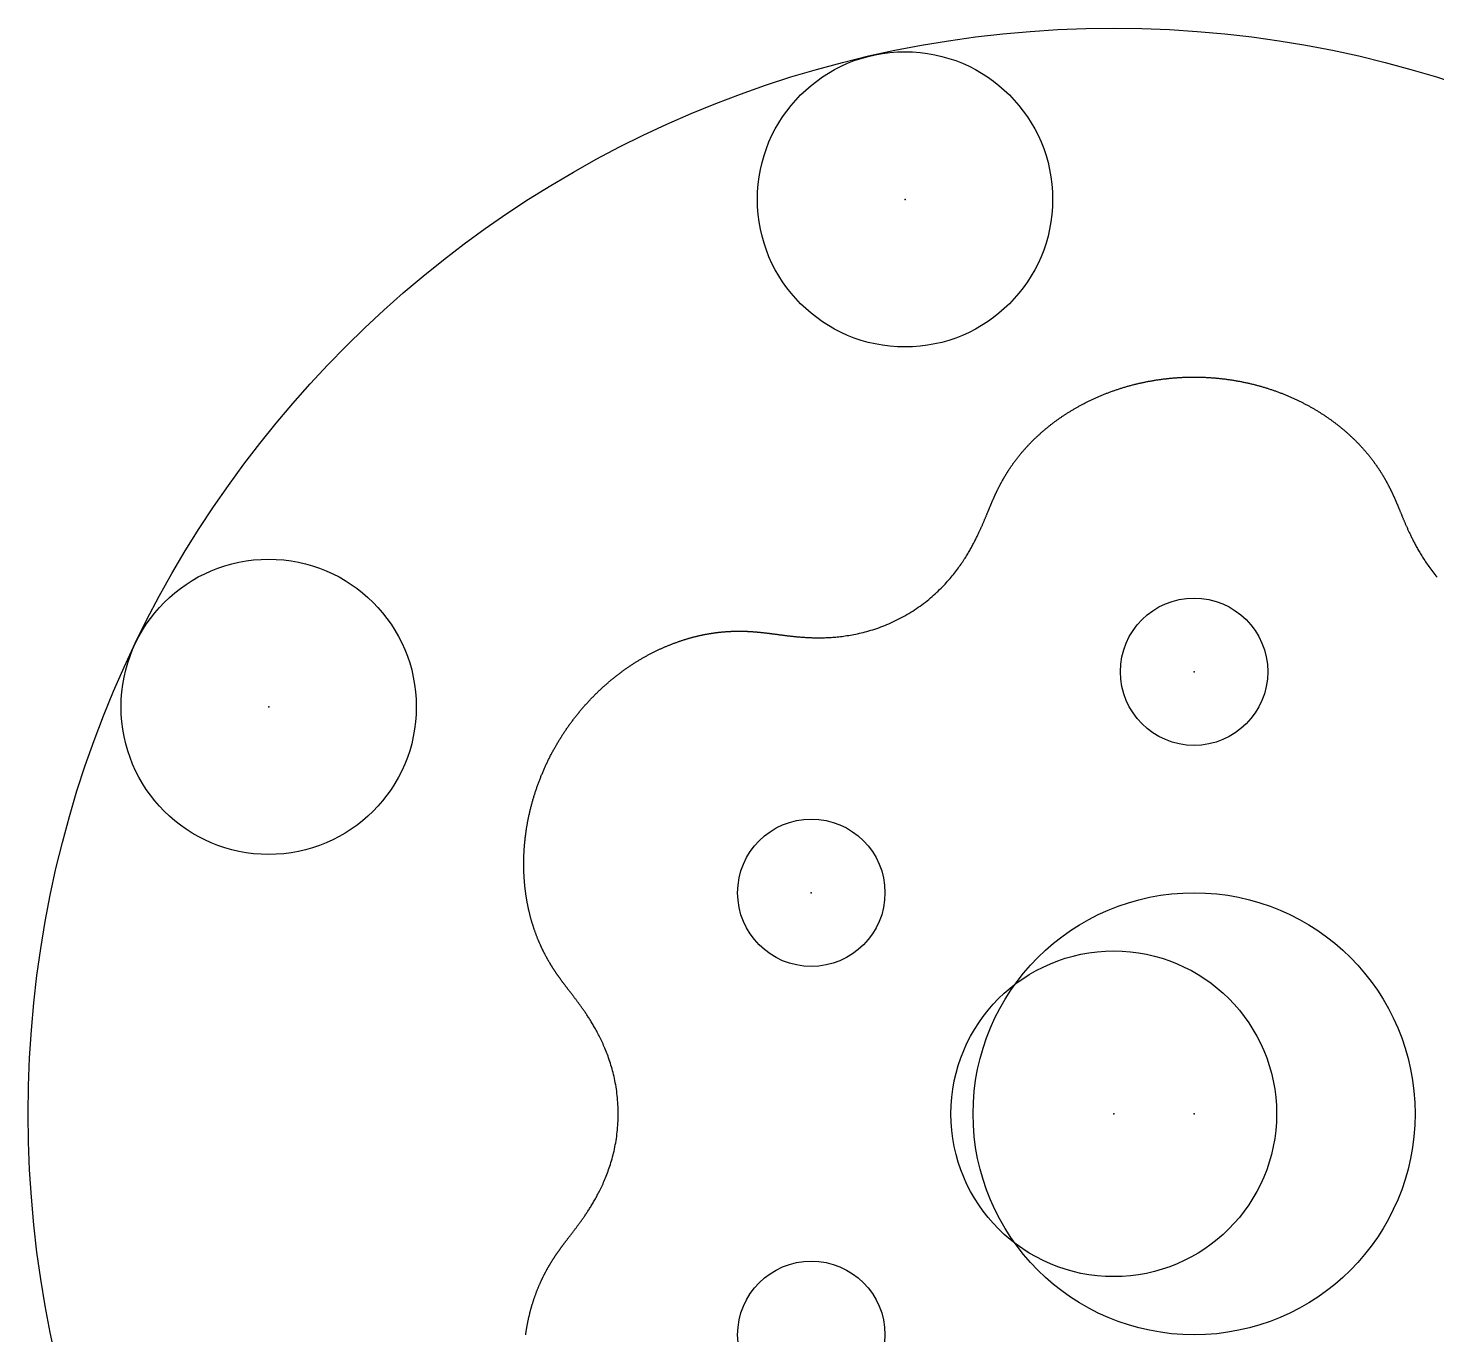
# Model space of a CAD drawing. Header units: metres. Extents: x -75 to 75, y -75 to 75.
# Drawn here: x -75 to 22.3, y -15.3 to 75 of the extents above; entities that cross this region are included whole.
import ezdxf

# ---------------------------------------------------------------- set-up
doc = ezdxf.new("R2010")
doc.units = ezdxf.units.M

msp = doc.modelspace()

# ---------------------------------------------------------------- linework, layer by layer
at = {"color": 1}
msp.add_lwpolyline([(-40.628, -15.275), (-40.621, -15.227), (-40.614, -15.179), (-40.607, -15.132), (-40.6, -15.084), (-40.593, -15.037), (-40.586, -14.99), (-40.578, -14.943), (-40.571, -14.896), (-40.563, -14.849), (-40.555, -14.802), (-40.547, -14.756), (-40.539, -14.71), (-40.531, -14.664), (-40.522, -14.618), (-40.514, -14.572), (-40.505, -14.526), (-40.496, -14.481), (-40.487, -14.436), (-40.478, -14.391), (-40.469, -14.346), (-40.46, -14.301), (-40.451, -14.256), (-40.441, -14.212), (-40.431, -14.168), (-40.422, -14.124), (-40.412, -14.08), (-40.402, -14.036), (-40.392, -13.993), (-40.381, -13.949), (-40.371, -13.906), (-40.361, -13.863), (-40.35, -13.82), (-40.34, -13.777), (-40.329, -13.735), (-40.318, -13.693), (-40.307, -13.65), (-40.296, -13.608), (-40.285, -13.567), (-40.274, -13.525), (-40.262, -13.483), (-40.251, -13.442), (-40.239, -13.401), (-40.228, -13.36), (-40.216, -13.319), (-40.204, -13.279), (-40.192, -13.238), (-40.18, -13.198), (-40.168, -13.158), (-40.156, -13.118), (-40.144, -13.079), (-40.131, -13.039), (-40.119, -13), (-40.107, -12.961), (-40.094, -12.922), (-40.081, -12.883), (-40.069, -12.844), (-40.056, -12.806), (-40.043, -12.768), (-40.03, -12.729), (-40.017, -12.692), (-40.004, -12.654), (-39.991, -12.616), (-39.977, -12.579), (-39.964, -12.542), (-39.951, -12.505), (-39.937, -12.468), (-39.924, -12.431), (-39.91, -12.395), (-39.897, -12.358), (-39.883, -12.322), (-39.869, -12.286), (-39.855, -12.251), (-39.841, -12.215), (-39.828, -12.18), (-39.814, -12.144), (-39.8, -12.109), (-39.785, -12.074), (-39.771, -12.04), (-39.757, -12.005), (-39.743, -11.971), (-39.729, -11.937), (-39.714, -11.903), (-39.7, -11.869), (-39.685, -11.835), (-39.671, -11.802), (-39.656, -11.768), (-39.642, -11.735), (-39.627, -11.702), (-39.613, -11.669), (-39.598, -11.637), (-39.583, -11.604), (-39.568, -11.572), (-39.554, -11.54), (-39.539, -11.508), (-39.524, -11.476), (-39.509, -11.444), (-39.494, -11.413), (-39.479, -11.381), (-39.464, -11.35), (-39.449, -11.319), (-39.434, -11.288), (-39.419, -11.258), (-39.404, -11.227), (-39.389, -11.197), (-39.373, -11.166), (-39.358, -11.136), (-39.343, -11.106), (-39.328, -11.077), (-39.312, -11.047), (-39.297, -11.018), (-39.282, -10.988), (-39.266, -10.959), (-39.251, -10.93), (-39.236, -10.901), (-39.22, -10.872), (-39.205, -10.844), (-39.189, -10.815), (-39.174, -10.787), (-39.158, -10.759), (-39.143, -10.731), (-39.127, -10.703), (-39.111, -10.675), (-39.096, -10.647), (-39.08, -10.62), (-39.065, -10.593), (-39.049, -10.565), (-39.033, -10.538), (-39.017, -10.511), (-39.002, -10.484), (-38.986, -10.457), (-38.97, -10.431), (-38.954, -10.404), (-38.939, -10.378), (-38.923, -10.352), (-38.907, -10.325), (-38.891, -10.299), (-38.875, -10.273), (-38.859, -10.247), (-38.843, -10.222), (-38.827, -10.196), (-38.812, -10.17), (-38.796, -10.145), (-38.78, -10.12), (-38.763, -10.094), (-38.747, -10.069), (-38.731, -10.044), (-38.715, -10.019), (-38.699, -9.994), (-38.683, -9.969), (-38.667, -9.944), (-38.651, -9.92), (-38.634, -9.895), (-38.618, -9.87), (-38.602, -9.846), (-38.585, -9.821), (-38.569, -9.797), (-38.553, -9.773), (-38.536, -9.748), (-38.52, -9.724), (-38.503, -9.7), (-38.487, -9.676), (-38.47, -9.651), (-38.453, -9.627), (-38.437, -9.603), (-38.42, -9.579), (-38.403, -9.555), (-38.386, -9.531), (-38.37, -9.507), (-38.353, -9.483), (-38.336, -9.459), (-38.319, -9.435), (-38.302, -9.411), (-38.284, -9.387), (-38.267, -9.364), (-38.25, -9.34), (-38.233, -9.316), (-38.215, -9.292), (-38.198, -9.267), (-38.18, -9.243), (-38.162, -9.219), (-38.145, -9.195), (-38.127, -9.171), (-38.109, -9.147), (-38.091, -9.122), (-38.073, -9.098), (-38.055, -9.074), (-38.036, -9.049), (-38.018, -9.024), (-37.999, -9), (-37.981, -8.975), (-37.962, -8.95), (-37.943, -8.925), (-37.924, -8.9), (-37.905, -8.875), (-37.886, -8.849), (-37.867, -8.824), (-37.847, -8.798), (-37.828, -8.772), (-37.808, -8.746), (-37.788, -8.72), (-37.768, -8.694), (-37.748, -8.667), (-37.727, -8.641), (-37.707, -8.614), (-37.686, -8.587), (-37.665, -8.56), (-37.644, -8.532), (-37.622, -8.504), (-37.601, -8.476), (-37.579, -8.448), (-37.557, -8.419), (-37.535, -8.39), (-37.513, -8.361), (-37.49, -8.332), (-37.467, -8.302), (-37.444, -8.272), (-37.421, -8.242), (-37.397, -8.211), (-37.373, -8.18), (-37.349, -8.148), (-37.325, -8.116), (-37.3, -8.084), (-37.275, -8.051), (-37.25, -8.018), (-37.224, -7.984), (-37.199, -7.95), (-37.172, -7.915), (-37.146, -7.88), (-37.119, -7.844), (-37.092, -7.808), (-37.065, -7.771), (-37.037, -7.734), (-37.009, -7.696), (-36.98, -7.657), (-36.951, -7.618), (-36.922, -7.578), (-36.892, -7.538), (-36.862, -7.496), (-36.832, -7.454), (-36.801, -7.411), (-36.77, -7.368), (-36.738, -7.324), (-36.706, -7.278), (-36.673, -7.232), (-36.641, -7.185), (-36.607, -7.137), (-36.573, -7.089), (-36.539, -7.039), (-36.505, -6.988), (-36.47, -6.936), (-36.434, -6.883), (-36.398, -6.829), (-36.362, -6.774), (-36.325, -6.718), (-36.288, -6.66), (-36.25, -6.602), (-36.212, -6.542), (-36.173, -6.481), (-36.134, -6.418), (-36.095, -6.354), (-36.055, -6.289), (-36.014, -6.222), (-35.974, -6.153), (-35.933, -6.084), (-35.891, -6.012), (-35.849, -5.939), (-35.807, -5.865), (-35.765, -5.788), (-35.722, -5.71), (-35.679, -5.63), (-35.636, -5.549), (-35.592, -5.465), (-35.549, -5.38), (-35.505, -5.293), (-35.461, -5.204), (-35.417, -5.113), (-35.372, -5.019), (-35.328, -4.924), (-35.284, -4.827), (-35.24, -4.728), (-35.196, -4.626), (-35.152, -4.523), (-35.109, -4.417), (-35.065, -4.309), (-35.022, -4.199), (-34.98, -4.087), (-34.938, -3.972), (-34.896, -3.856), (-34.855, -3.737), (-34.815, -3.616), (-34.775, -3.493), (-34.736, -3.367), (-34.698, -3.24), (-34.662, -3.11), (-34.626, -2.978), (-34.591, -2.845), (-34.557, -2.709), (-34.525, -2.571), (-34.494, -2.432), (-34.465, -2.291), (-34.437, -2.148), (-34.41, -2.003), (-34.385, -1.857), (-34.362, -1.709), (-34.341, -1.56), (-34.321, -1.41), (-34.303, -1.258), (-34.288, -1.106), (-34.274, -0.952), (-34.262, -0.798), (-34.252, -0.643), (-34.245, -0.488), (-34.239, -0.332), (-34.236, -0.176), (-34.234, -0.02), (-34.236, 0.176), (-34.239, 0.332), (-34.245, 0.488), (-34.252, 0.643), (-34.262, 0.798), (-34.274, 0.952), (-34.288, 1.106), (-34.303, 1.258), (-34.321, 1.41), (-34.341, 1.56), (-34.362, 1.709), (-34.385, 1.857), (-34.41, 2.003), (-34.437, 2.148), (-34.465, 2.291), (-34.494, 2.432), (-34.525, 2.571), (-34.557, 2.709), (-34.591, 2.845), (-34.626, 2.978), (-34.662, 3.11), (-34.698, 3.24), (-34.736, 3.367), (-34.775, 3.493), (-34.815, 3.616), (-34.855, 3.737), (-34.896, 3.856), (-34.938, 3.972), (-34.98, 4.087), (-35.022, 4.199), (-35.065, 4.309), (-35.109, 4.417), (-35.152, 4.523), (-35.196, 4.626), (-35.24, 4.728), (-35.284, 4.827), (-35.328, 4.924), (-35.372, 5.019), (-35.417, 5.113), (-35.461, 5.204), (-35.505, 5.293), (-35.549, 5.38), (-35.592, 5.465), (-35.636, 5.549), (-35.679, 5.63), (-35.722, 5.71), (-35.765, 5.788), (-35.807, 5.865), (-35.849, 5.939), (-35.891, 6.012), (-35.933, 6.084), (-35.974, 6.153), (-36.014, 6.222), (-36.055, 6.289), (-36.095, 6.354), (-36.134, 6.418), (-36.173, 6.481), (-36.212, 6.542), (-36.25, 6.602), (-36.288, 6.66), (-36.325, 6.718), (-36.362, 6.774), (-36.398, 6.829), (-36.434, 6.883), (-36.47, 6.936), (-36.505, 6.988), (-36.539, 7.039), (-36.573, 7.089), (-36.607, 7.137), (-36.641, 7.185), (-36.673, 7.232), (-36.706, 7.278), (-36.738, 7.324), (-36.77, 7.368), (-36.801, 7.411), (-36.832, 7.454), (-36.862, 7.496), (-36.892, 7.538), (-36.922, 7.578), (-36.951, 7.618), (-36.98, 7.657), (-37.009, 7.696), (-37.037, 7.734), (-37.065, 7.771), (-37.092, 7.808), (-37.119, 7.844), (-37.146, 7.88), (-37.172, 7.915), (-37.199, 7.95), (-37.224, 7.984), (-37.25, 8.018), (-37.275, 8.051), (-37.3, 8.084), (-37.325, 8.116), (-37.349, 8.148), (-37.373, 8.18), (-37.397, 8.211), (-37.421, 8.242), (-37.444, 8.272), (-37.467, 8.302), (-37.49, 8.332), (-37.513, 8.361), (-37.535, 8.39), (-37.557, 8.419), (-37.579, 8.448), (-37.601, 8.476), (-37.622, 8.504), (-37.644, 8.532), (-37.665, 8.56), (-37.686, 8.587), (-37.707, 8.614), (-37.727, 8.641), (-37.748, 8.667), (-37.768, 8.694), (-37.788, 8.72), (-37.808, 8.746), (-37.828, 8.772), (-37.847, 8.798), (-37.867, 8.824), (-37.886, 8.849), (-37.905, 8.875), (-37.924, 8.9), (-37.943, 8.925), (-37.962, 8.95), (-37.981, 8.975), (-37.999, 9), (-38.018, 9.024), (-38.036, 9.049), (-38.055, 9.074), (-38.073, 9.098), (-38.091, 9.122), (-38.109, 9.147), (-38.127, 9.171), (-38.145, 9.195), (-38.162, 9.219), (-38.18, 9.243), (-38.198, 9.267), (-38.215, 9.292), (-38.233, 9.316), (-38.25, 9.34), (-38.267, 9.364), (-38.284, 9.387), (-38.302, 9.411), (-38.319, 9.435), (-38.336, 9.459), (-38.353, 9.483), (-38.37, 9.507), (-38.386, 9.531), (-38.403, 9.555), (-38.42, 9.579), (-38.437, 9.603), (-38.453, 9.627), (-38.47, 9.651), (-38.487, 9.676), (-38.503, 9.7), (-38.52, 9.724), (-38.536, 9.748), (-38.553, 9.773), (-38.569, 9.797), (-38.585, 9.821), (-38.602, 9.846), (-38.618, 9.87), (-38.634, 9.895), (-38.651, 9.92), (-38.667, 9.944), (-38.683, 9.969), (-38.699, 9.994), (-38.715, 10.019), (-38.731, 10.044), (-38.747, 10.069), (-38.763, 10.094), (-38.78, 10.12), (-38.796, 10.145), (-38.812, 10.17), (-38.827, 10.196), (-38.843, 10.222), (-38.859, 10.247), (-38.875, 10.273), (-38.891, 10.299), (-38.907, 10.325), (-38.923, 10.352), (-38.939, 10.378), (-38.954, 10.404), (-38.97, 10.431), (-38.986, 10.457), (-39.002, 10.484), (-39.017, 10.511), (-39.033, 10.538), (-39.049, 10.565), (-39.065, 10.593), (-39.08, 10.62), (-39.096, 10.647), (-39.111, 10.675), (-39.127, 10.703), (-39.143, 10.731), (-39.158, 10.759), (-39.174, 10.787), (-39.189, 10.815), (-39.205, 10.844), (-39.22, 10.872), (-39.236, 10.901), (-39.251, 10.93), (-39.266, 10.959), (-39.282, 10.988), (-39.297, 11.018), (-39.312, 11.047), (-39.328, 11.077), (-39.343, 11.106), (-39.358, 11.136), (-39.373, 11.166), (-39.389, 11.197), (-39.404, 11.227), (-39.419, 11.258), (-39.434, 11.288), (-39.449, 11.319), (-39.464, 11.35), (-39.479, 11.381), (-39.494, 11.413), (-39.509, 11.444), (-39.524, 11.476), (-39.539, 11.508), (-39.554, 11.54), (-39.568, 11.572), (-39.583, 11.604), (-39.598, 11.637), (-39.613, 11.669), (-39.627, 11.702), (-39.642, 11.735), (-39.656, 11.768), (-39.671, 11.802), (-39.685, 11.835), (-39.7, 11.869), (-39.714, 11.903), (-39.729, 11.937), (-39.743, 11.971), (-39.757, 12.005), (-39.771, 12.04), (-39.785, 12.074), (-39.8, 12.109), (-39.814, 12.144), (-39.828, 12.18), (-39.841, 12.215), (-39.855, 12.251), (-39.869, 12.286), (-39.883, 12.322), (-39.897, 12.358), (-39.91, 12.395), (-39.924, 12.431), (-39.937, 12.468), (-39.951, 12.505), (-39.964, 12.542), (-39.977, 12.579), (-39.991, 12.616), (-40.004, 12.654), (-40.017, 12.692), (-40.03, 12.729), (-40.043, 12.768), (-40.056, 12.806), (-40.069, 12.844), (-40.081, 12.883), (-40.094, 12.922), (-40.107, 12.961), (-40.119, 13), (-40.131, 13.039), (-40.144, 13.079), (-40.156, 13.118), (-40.168, 13.158), (-40.18, 13.198), (-40.192, 13.238), (-40.204, 13.279), (-40.216, 13.319), (-40.228, 13.36), (-40.239, 13.401), (-40.251, 13.442), (-40.262, 13.483), (-40.274, 13.525), (-40.285, 13.567), (-40.296, 13.608), (-40.307, 13.65), (-40.318, 13.693), (-40.329, 13.735), (-40.34, 13.777), (-40.35, 13.82), (-40.361, 13.863), (-40.371, 13.906), (-40.381, 13.949), (-40.392, 13.993), (-40.402, 14.036), (-40.412, 14.08), (-40.422, 14.124), (-40.431, 14.168), (-40.441, 14.212), (-40.451, 14.256), (-40.46, 14.301), (-40.469, 14.346), (-40.478, 14.391), (-40.487, 14.436), (-40.496, 14.481), (-40.505, 14.526), (-40.514, 14.572), (-40.522, 14.618), (-40.531, 14.664), (-40.539, 14.71), (-40.547, 14.756), (-40.555, 14.802), (-40.563, 14.849), (-40.571, 14.896), (-40.578, 14.943), (-40.586, 14.99), (-40.593, 15.037), (-40.6, 15.084), (-40.607, 15.132), (-40.614, 15.179), (-40.621, 15.227), (-40.628, 15.275), (-40.634, 15.323), (-40.64, 15.372), (-40.646, 15.42), (-40.652, 15.469), (-40.658, 15.517), (-40.664, 15.566), (-40.67, 15.615), (-40.675, 15.664), (-40.68, 15.714), (-40.685, 15.763), (-40.69, 15.813), (-40.695, 15.863), (-40.7, 15.912), (-40.704, 15.963), (-40.709, 16.013), (-40.713, 16.063), (-40.717, 16.114), (-40.72, 16.164), (-40.724, 16.215), (-40.728, 16.266), (-40.731, 16.317), (-40.734, 16.368), (-40.737, 16.419), (-40.74, 16.471), (-40.742, 16.522), (-40.745, 16.574), (-40.747, 16.626), (-40.749, 16.677), (-40.751, 16.73), (-40.753, 16.782), (-40.754, 16.834), (-40.756, 16.886), (-40.757, 16.939), (-40.758, 16.992), (-40.759, 17.044), (-40.76, 17.097), (-40.76, 17.15), (-40.76, 17.203), (-40.761, 17.257), (-40.76, 17.31), (-40.76, 17.363), (-40.76, 17.417), (-40.759, 17.471), (-40.758, 17.524), (-40.757, 17.578), (-40.756, 17.632), (-40.755, 17.686), (-40.753, 17.741), (-40.751, 17.795), (-40.749, 17.849), (-40.747, 17.904), (-40.745, 17.958), (-40.742, 18.013), (-40.739, 18.068), (-40.736, 18.123), (-40.733, 18.178), (-40.73, 18.233), (-40.726, 18.288), (-40.722, 18.343), (-40.718, 18.398), (-40.714, 18.454), (-40.71, 18.509), (-40.705, 18.565), (-40.7, 18.62), (-40.695, 18.676), (-40.69, 18.732), (-40.685, 18.788), (-40.679, 18.844), (-40.673, 18.9), (-40.667, 18.956), (-40.661, 19.012), (-40.654, 19.068), (-40.648, 19.124), (-40.641, 19.181), (-40.634, 19.237), (-40.626, 19.294), (-40.619, 19.35), (-40.611, 19.407), (-40.603, 19.463), (-40.595, 19.52), (-40.587, 19.577), (-40.578, 19.633), (-40.569, 19.69), (-40.56, 19.747), (-40.551, 19.804), (-40.542, 19.861), (-40.532, 19.918), (-40.522, 19.975), (-40.512, 20.032), (-40.501, 20.09), (-40.491, 20.147), (-40.48, 20.204), (-40.469, 20.261), (-40.458, 20.319), (-40.447, 20.376), (-40.435, 20.433), (-40.423, 20.491), (-40.411, 20.548), (-40.399, 20.606), (-40.386, 20.663), (-40.373, 20.72), (-40.36, 20.778), (-40.347, 20.836), (-40.334, 20.893), (-40.32, 20.951), (-40.306, 21.008), (-40.292, 21.066), (-40.278, 21.123), (-40.263, 21.181), (-40.248, 21.239), (-40.233, 21.296), (-40.218, 21.354), (-40.203, 21.412), (-40.187, 21.469), (-40.171, 21.527), (-40.155, 21.584), (-40.139, 21.642), (-40.122, 21.7), (-40.106, 21.757), (-40.089, 21.815), (-40.071, 21.872), (-40.054, 21.93), (-40.036, 21.988), (-40.018, 22.045), (-40, 22.103), (-39.982, 22.16), (-39.963, 22.218), (-39.945, 22.275), (-39.926, 22.333), (-39.906, 22.39), (-39.887, 22.447), (-39.867, 22.505), (-39.847, 22.562), (-39.827, 22.619), (-39.807, 22.677), (-39.786, 22.734), (-39.766, 22.791), (-39.745, 22.848), (-39.723, 22.905), (-39.702, 22.962), (-39.68, 23.019), (-39.658, 23.076), (-39.636, 23.133), (-39.614, 23.19), (-39.591, 23.247), (-39.569, 23.304), (-39.546, 23.361), (-39.523, 23.417), (-39.499, 23.474), (-39.476, 23.531), (-39.452, 23.587), (-39.428, 23.644), (-39.403, 23.7), (-39.379, 23.756), (-39.354, 23.812), (-39.329, 23.869), (-39.304, 23.925), (-39.279, 23.981), (-39.253, 24.037), (-39.227, 24.093), (-39.202, 24.149), (-39.175, 24.204), (-39.149, 24.26), (-39.122, 24.316), (-39.095, 24.371), (-39.068, 24.427), (-39.041, 24.482), (-39.014, 24.537), (-38.986, 24.592), (-38.958, 24.647), (-38.93, 24.702), (-38.902, 24.757), (-38.873, 24.812), (-38.845, 24.867), (-38.816, 24.921), (-38.787, 24.976), (-38.758, 25.03), (-38.728, 25.085), (-38.698, 25.139), (-38.669, 25.193), (-38.638, 25.247), (-38.608, 25.301), (-38.578, 25.355), (-38.547, 25.408), (-38.516, 25.462), (-38.485, 25.515), (-38.454, 25.569), (-38.422, 25.622), (-38.391, 25.675), (-38.359, 25.728), (-38.327, 25.781), (-38.295, 25.834), (-38.262, 25.886), (-38.23, 25.939), (-38.197, 25.991), (-38.164, 26.043), (-38.131, 26.096), (-38.098, 26.148), (-38.064, 26.199), (-38.03, 26.251), (-37.997, 26.303), (-37.962, 26.354), (-37.928, 26.406), (-37.894, 26.457), (-37.859, 26.508), (-37.825, 26.559), (-37.79, 26.609), (-37.754, 26.66), (-37.719, 26.711), (-37.684, 26.761), (-37.648, 26.811), (-37.612, 26.861), (-37.576, 26.911), (-37.54, 26.961), (-37.504, 27.01), (-37.468, 27.06), (-37.431, 27.109), (-37.394, 27.158), (-37.357, 27.207), (-37.32, 27.256), (-37.283, 27.305), (-37.245, 27.353), (-37.208, 27.402), (-37.17, 27.45), (-37.132, 27.498), (-37.094, 27.546), (-37.056, 27.593), (-37.018, 27.641), (-36.979, 27.688), (-36.941, 27.735), (-36.902, 27.782), (-36.863, 27.829), (-36.824, 27.876), (-36.785, 27.922), (-36.745, 27.969), (-36.706, 28.015), (-36.666, 28.061), (-36.626, 28.107), (-36.586, 28.152), (-36.546, 28.198), (-36.506, 28.243), (-36.466, 28.288), (-36.425, 28.333), (-36.385, 28.378), (-36.344, 28.422), (-36.303, 28.467), (-36.262, 28.511), (-36.221, 28.555), (-36.18, 28.599), (-36.139, 28.642), (-36.097, 28.686), (-36.056, 28.729), (-36.014, 28.772), (-35.972, 28.815), (-35.93, 28.857), (-35.888, 28.9), (-35.846, 28.942), (-35.804, 28.984), (-35.761, 29.026), (-35.719, 29.068), (-35.676, 29.109), (-35.634, 29.151), (-35.591, 29.192), (-35.548, 29.233), (-35.505, 29.273), (-35.462, 29.314), (-35.419, 29.354), (-35.376, 29.394), (-35.332, 29.434), (-35.289, 29.474), (-35.245, 29.513), (-35.202, 29.553), (-35.158, 29.592), (-35.114, 29.631), (-35.07, 29.669), (-35.026, 29.708), (-34.982, 29.746), (-34.938, 29.784), (-34.894, 29.822), (-34.85, 29.859), (-34.805, 29.897), (-34.761, 29.934), (-34.716, 29.971), (-34.672, 30.008), (-34.627, 30.045), (-34.582, 30.081), (-34.537, 30.117), (-34.493, 30.153), (-34.448, 30.189), (-34.403, 30.224), (-34.358, 30.26), (-34.313, 30.295), (-34.267, 30.33), (-34.222, 30.364), (-34.177, 30.399), (-34.132, 30.433), (-34.086, 30.467), (-34.041, 30.501), (-33.995, 30.534), (-33.95, 30.568), (-33.904, 30.601), (-33.859, 30.634), (-33.813, 30.667), (-33.767, 30.699), (-33.722, 30.731), (-33.676, 30.764), (-33.63, 30.795), (-33.584, 30.827), (-33.538, 30.859), (-33.492, 30.89), (-33.447, 30.921), (-33.401, 30.951), (-33.355, 30.982), (-33.309, 31.012), (-33.263, 31.043), (-33.217, 31.072), (-33.171, 31.102), (-33.125, 31.132), (-33.078, 31.161), (-33.032, 31.19), (-32.986, 31.219), (-32.94, 31.247), (-32.894, 31.276), (-32.848, 31.304), (-32.802, 31.332), (-32.755, 31.359), (-32.709, 31.387), (-32.663, 31.414), (-32.617, 31.441), (-32.571, 31.468), (-32.525, 31.495), (-32.479, 31.521), (-32.432, 31.547), (-32.386, 31.573), (-32.34, 31.599), (-32.294, 31.625), (-32.248, 31.65), (-32.202, 31.675), (-32.156, 31.7), (-32.11, 31.725), (-32.064, 31.749), (-32.018, 31.773), (-31.972, 31.797), (-31.926, 31.821), (-31.88, 31.845), (-31.834, 31.868), (-31.788, 31.891), (-31.742, 31.914), (-31.696, 31.937), (-31.65, 31.96), (-31.605, 31.982), (-31.559, 32.004), (-31.513, 32.026), (-31.467, 32.048), (-31.422, 32.069), (-31.376, 32.09), (-31.331, 32.111), (-31.285, 32.132), (-31.24, 32.153), (-31.194, 32.173), (-31.149, 32.194), (-31.103, 32.214), (-31.058, 32.233), (-31.013, 32.253), (-30.968, 32.272), (-30.923, 32.292), (-30.878, 32.311), (-30.833, 32.329), (-30.788, 32.348), (-30.743, 32.366), (-30.698, 32.384), (-30.653, 32.402), (-30.609, 32.42), (-30.564, 32.438), (-30.519, 32.455), (-30.475, 32.472), (-30.43, 32.489), (-30.386, 32.506), (-30.342, 32.522), (-30.298, 32.539), (-30.253, 32.555), (-30.209, 32.571), (-30.165, 32.587), (-30.121, 32.602), (-30.078, 32.618), (-30.034, 32.633), (-29.99, 32.648), (-29.946, 32.663), (-29.903, 32.677), (-29.86, 32.692), (-29.816, 32.706), (-29.773, 32.72), (-29.73, 32.734), (-29.687, 32.748), (-29.644, 32.761), (-29.601, 32.774), (-29.558, 32.788), (-29.515, 32.801), (-29.473, 32.813), (-29.43, 32.826), (-29.388, 32.838), (-29.345, 32.851), (-29.303, 32.863), (-29.261, 32.874), (-29.219, 32.886), (-29.177, 32.898), (-29.135, 32.909), (-29.093, 32.92), (-29.052, 32.931), (-29.01, 32.942), (-28.969, 32.953), (-28.928, 32.963), (-28.886, 32.973), (-28.845, 32.984), (-28.804, 32.994), (-28.763, 33.003), (-28.723, 33.013), (-28.682, 33.022), (-28.641, 33.032), (-28.601, 33.041), (-28.561, 33.05), (-28.52, 33.059), (-28.48, 33.067), (-28.44, 33.076), (-28.4, 33.084), (-28.361, 33.093), (-28.321, 33.101), (-28.282, 33.108), (-28.242, 33.116), (-28.203, 33.124), (-28.164, 33.131), (-28.125, 33.139), (-28.086, 33.146), (-28.047, 33.153), (-28.008, 33.16), (-27.97, 33.166), (-27.931, 33.173), (-27.893, 33.179), (-27.855, 33.185), (-27.817, 33.192), (-27.779, 33.198), (-27.741, 33.203), (-27.703, 33.209), (-27.666, 33.215), (-27.628, 33.22), (-27.591, 33.226), (-27.554, 33.231), (-27.517, 33.236), (-27.48, 33.241), (-27.443, 33.245), (-27.406, 33.25), (-27.37, 33.255), (-27.333, 33.259), (-27.297, 33.263), (-27.261, 33.267), (-27.225, 33.272), (-27.189, 33.275), (-27.153, 33.279), (-27.117, 33.283), (-27.082, 33.286), (-27.046, 33.29), (-27.011, 33.293), (-26.976, 33.296), (-26.941, 33.299), (-26.906, 33.302), (-26.871, 33.305), (-26.836, 33.308), (-26.802, 33.311), (-26.767, 33.313), (-26.733, 33.316), (-26.699, 33.318), (-26.665, 33.32), (-26.631, 33.322), (-26.597, 33.324), (-26.563, 33.326), (-26.529, 33.328), (-26.496, 33.33), (-26.463, 33.331), (-26.429, 33.333), (-26.396, 33.334), (-26.363, 33.336), (-26.33, 33.337), (-26.298, 33.338), (-26.265, 33.339), (-26.232, 33.34), (-26.2, 33.341), (-26.168, 33.342), (-26.135, 33.342), (-26.103, 33.343), (-26.071, 33.344), (-26.039, 33.344), (-26.008, 33.344), (-25.976, 33.345), (-25.944, 33.345), (-25.913, 33.345), (-25.881, 33.345), (-25.85, 33.345), (-25.819, 33.345), (-25.788, 33.344), (-25.757, 33.344), (-25.726, 33.344), (-25.695, 33.343), (-25.664, 33.343), (-25.634, 33.342), (-25.603, 33.342), (-25.573, 33.341), (-25.542, 33.34), (-25.512, 33.339), (-25.482, 33.338), (-25.452, 33.337), (-25.421, 33.336), (-25.391, 33.335), (-25.361, 33.334), (-25.332, 33.333), (-25.302, 33.331), (-25.272, 33.33), (-25.242, 33.328), (-25.213, 33.327), (-25.183, 33.325), (-25.153, 33.324), (-25.124, 33.322), (-25.094, 33.32), (-25.065, 33.318), (-25.036, 33.316), (-25.006, 33.314), (-24.977, 33.312), (-24.948, 33.31), (-24.919, 33.308), (-24.889, 33.306), (-24.86, 33.304), (-24.831, 33.302), (-24.802, 33.299), (-24.772, 33.297), (-24.743, 33.294), (-24.714, 33.292), (-24.685, 33.289), (-24.656, 33.287), (-24.627, 33.284), (-24.597, 33.281), (-24.568, 33.279), (-24.539, 33.276), (-24.51, 33.273), (-24.48, 33.27), (-24.451, 33.267), (-24.421, 33.264), (-24.392, 33.261), (-24.362, 33.258), (-24.333, 33.255), (-24.303, 33.252), (-24.273, 33.248), (-24.243, 33.245), (-24.214, 33.242), (-24.184, 33.238), (-24.153, 33.235), (-24.123, 33.231), (-24.093, 33.228), (-24.062, 33.224), (-24.032, 33.221), (-24.001, 33.217), (-23.97, 33.213), (-23.939, 33.209), (-23.908, 33.206), (-23.877, 33.202), (-23.845, 33.198), (-23.814, 33.194), (-23.782, 33.19), (-23.75, 33.186), (-23.718, 33.182), (-23.685, 33.177), (-23.652, 33.173), (-23.619, 33.169), (-23.586, 33.165), (-23.553, 33.16), (-23.519, 33.156), (-23.485, 33.151), (-23.451, 33.147), (-23.416, 33.142), (-23.381, 33.138), (-23.346, 33.133), (-23.311, 33.128), (-23.275, 33.124), (-23.239, 33.119), (-23.202, 33.114), (-23.165, 33.109), (-23.127, 33.104), (-23.09, 33.099), (-23.051, 33.094), (-23.013, 33.089), (-22.974, 33.084), (-22.934, 33.079), (-22.894, 33.074), (-22.853, 33.069), (-22.812, 33.063), (-22.77, 33.058), (-22.728, 33.053), (-22.685, 33.047), (-22.642, 33.042), (-22.598, 33.037), (-22.553, 33.031), (-22.508, 33.026), (-22.462, 33.021), (-22.416, 33.015), (-22.368, 33.01), (-22.32, 33.004), (-22.271, 32.999), (-22.222, 32.994), (-22.171, 32.988), (-22.12, 32.983), (-22.068, 32.978), (-22.015, 32.972), (-21.961, 32.967), (-21.907, 32.962), (-21.851, 32.957), (-21.794, 32.952), (-21.737, 32.947), (-21.678, 32.942), (-21.619, 32.937), (-21.558, 32.932), (-21.496, 32.928), (-21.433, 32.923), (-21.369, 32.919), (-21.303, 32.915), (-21.237, 32.911), (-21.169, 32.908), (-21.1, 32.904), (-21.03, 32.901), (-20.958, 32.898), (-20.885, 32.895), (-20.811, 32.893), (-20.735, 32.891), (-20.657, 32.889), (-20.579, 32.888), (-20.498, 32.887), (-20.417, 32.887), (-20.333, 32.887), (-20.248, 32.887), (-20.162, 32.889), (-20.074, 32.89), (-19.984, 32.893), (-19.893, 32.896), (-19.799, 32.899), (-19.704, 32.904), (-19.608, 32.909), (-19.51, 32.915), (-19.409, 32.922), (-19.308, 32.93), (-19.204, 32.938), (-19.099, 32.948), (-18.991, 32.959), (-18.883, 32.971), (-18.772, 32.984), (-18.659, 32.999), (-18.545, 33.015), (-18.429, 33.032), (-18.312, 33.05), (-18.192, 33.07), (-18.071, 33.092), (-17.949, 33.115), (-17.824, 33.14), (-17.699, 33.166), (-17.571, 33.194), (-17.443, 33.224), (-17.313, 33.256), (-17.181, 33.29), (-17.049, 33.326), (-16.915, 33.364), (-16.78, 33.403), (-16.644, 33.445), (-16.508, 33.489), (-16.37, 33.535), (-16.232, 33.584), (-16.093, 33.634), (-15.954, 33.687), (-15.814, 33.742), (-15.674, 33.799), (-15.534, 33.858), (-15.394, 33.92), (-15.255, 33.983), (-15.115, 34.049), (-14.976, 34.117), (-14.837, 34.187), (-14.699, 34.259), (-14.561, 34.333), (-14.425, 34.409), (-14.289, 34.487), (-14.155, 34.567), (-14.022, 34.649), (-13.89, 34.732), (-13.759, 34.817), (-13.63, 34.903), (-13.503, 34.99), (-13.378, 35.079), (-13.254, 35.17), (-13.132, 35.261), (-13.012, 35.353), (-12.894, 35.447), (-12.779, 35.541), (-12.665, 35.635), (-12.554, 35.731), (-12.444, 35.827), (-12.337, 35.923), (-12.233, 36.02), (-12.13, 36.116), (-12.03, 36.213), (-11.932, 36.31), (-11.837, 36.407), (-11.743, 36.504), (-11.652, 36.6), (-11.564, 36.697), (-11.477, 36.792), (-11.393, 36.888), (-11.311, 36.982), (-11.232, 37.077), (-11.154, 37.17), (-11.079, 37.263), (-11.005, 37.355), (-10.934, 37.446), (-10.865, 37.537), (-10.798, 37.626), (-10.732, 37.715), (-10.669, 37.802), (-10.607, 37.889), (-10.547, 37.975), (-10.489, 38.059), (-10.433, 38.143), (-10.378, 38.225), (-10.325, 38.306), (-10.273, 38.387), (-10.223, 38.466), (-10.174, 38.544), (-10.127, 38.621), (-10.081, 38.696), (-10.037, 38.771), (-9.993, 38.845), (-9.951, 38.917), (-9.911, 38.988), (-9.871, 39.058), (-9.832, 39.128), (-9.795, 39.196), (-9.758, 39.263), (-9.723, 39.328), (-9.689, 39.393), (-9.655, 39.457), (-9.622, 39.52), (-9.591, 39.582), (-9.56, 39.642), (-9.53, 39.702), (-9.5, 39.761), (-9.472, 39.819), (-9.444, 39.876), (-9.417, 39.932), (-9.39, 39.987), (-9.364, 40.042), (-9.339, 40.095), (-9.314, 40.148), (-9.29, 40.199), (-9.267, 40.25), (-9.244, 40.3), (-9.221, 40.35), (-9.199, 40.399), (-9.178, 40.446), (-9.157, 40.494), (-9.136, 40.54), (-9.116, 40.586), (-9.096, 40.631), (-9.077, 40.676), (-9.057, 40.719), (-9.039, 40.763), (-9.02, 40.805), (-9.002, 40.847), (-8.985, 40.889), (-8.967, 40.93), (-8.95, 40.97), (-8.933, 41.01), (-8.917, 41.049), (-8.9, 41.088), (-8.884, 41.126), (-8.868, 41.164), (-8.853, 41.202), (-8.837, 41.239), (-8.822, 41.275), (-8.807, 41.311), (-8.792, 41.347), (-8.777, 41.382), (-8.763, 41.417), (-8.749, 41.452), (-8.735, 41.486), (-8.72, 41.52), (-8.707, 41.554), (-8.693, 41.587), (-8.679, 41.62), (-8.666, 41.652), (-8.652, 41.685), (-8.639, 41.717), (-8.626, 41.748), (-8.613, 41.78), (-8.6, 41.811), (-8.587, 41.842), (-8.574, 41.873), (-8.562, 41.903), (-8.549, 41.933), (-8.536, 41.963), (-8.524, 41.993), (-8.511, 42.023), (-8.499, 42.052), (-8.487, 42.082), (-8.474, 42.111), (-8.462, 42.14), (-8.45, 42.169), (-8.438, 42.197), (-8.426, 42.226), (-8.413, 42.254), (-8.401, 42.282), (-8.389, 42.31), (-8.377, 42.338), (-8.365, 42.366), (-8.353, 42.394), (-8.341, 42.421), (-8.329, 42.449), (-8.317, 42.476), (-8.305, 42.504), (-8.293, 42.531), (-8.281, 42.558), (-8.269, 42.585), (-8.256, 42.612), (-8.244, 42.639), (-8.232, 42.666), (-8.22, 42.693), (-8.208, 42.719), (-8.196, 42.746), (-8.183, 42.773), (-8.171, 42.799), (-8.159, 42.826), (-8.146, 42.853), (-8.134, 42.879), (-8.121, 42.906), (-8.109, 42.932), (-8.096, 42.959), (-8.084, 42.985), (-8.071, 43.011), (-8.058, 43.038), (-8.046, 43.064), (-8.033, 43.091), (-8.02, 43.117), (-8.007, 43.143), (-7.994, 43.17), (-7.981, 43.196), (-7.967, 43.222), (-7.954, 43.249), (-7.941, 43.275), (-7.927, 43.302), (-7.914, 43.328), (-7.9, 43.355), (-7.887, 43.381), (-7.873, 43.408), (-7.859, 43.434), (-7.845, 43.461), (-7.831, 43.487), (-7.817, 43.514), (-7.803, 43.54), (-7.789, 43.567), (-7.774, 43.594), (-7.76, 43.62), (-7.745, 43.647), (-7.731, 43.674), (-7.716, 43.701), (-7.701, 43.728), (-7.686, 43.755), (-7.671, 43.782), (-7.656, 43.809), (-7.64, 43.836), (-7.625, 43.863), (-7.609, 43.89), (-7.594, 43.917), (-7.578, 43.944), (-7.562, 43.971), (-7.546, 43.999), (-7.53, 44.026), (-7.513, 44.053), (-7.497, 44.081), (-7.48, 44.108), (-7.464, 44.136), (-7.447, 44.164), (-7.43, 44.191), (-7.413, 44.219), (-7.396, 44.247), (-7.378, 44.274), (-7.361, 44.302), (-7.343, 44.33), (-7.326, 44.358), (-7.308, 44.386), (-7.29, 44.414), (-7.271, 44.442), (-7.253, 44.471), (-7.235, 44.499), (-7.216, 44.527), (-7.197, 44.555), (-7.178, 44.584), (-7.159, 44.612), (-7.14, 44.641), (-7.121, 44.669), (-7.101, 44.698), (-7.081, 44.727), (-7.061, 44.755), (-7.041, 44.784), (-7.021, 44.813), (-7.001, 44.842), (-6.98, 44.871), (-6.96, 44.9), (-6.939, 44.929), (-6.918, 44.958), (-6.897, 44.987), (-6.876, 45.016), (-6.854, 45.045), (-6.832, 45.074), (-6.811, 45.104), (-6.789, 45.133), (-6.766, 45.162), (-6.744, 45.192), (-6.722, 45.221), (-6.699, 45.251), (-6.676, 45.28), (-6.653, 45.31), (-6.63, 45.34), (-6.606, 45.369), (-6.583, 45.399), (-6.559, 45.429), (-6.535, 45.459), (-6.511, 45.488), (-6.487, 45.518), (-6.462, 45.548), (-6.438, 45.578), (-6.413, 45.608), (-6.388, 45.638), (-6.362, 45.668), (-6.337, 45.698), (-6.311, 45.729), (-6.286, 45.759), (-6.26, 45.789), (-6.234, 45.819), (-6.207, 45.849), (-6.181, 45.88), (-6.154, 45.91), (-6.127, 45.94), (-6.1, 45.971), (-6.073, 46.001), (-6.045, 46.031), (-6.017, 46.062), (-5.989, 46.092), (-5.961, 46.123), (-5.933, 46.153), (-5.905, 46.184), (-5.876, 46.214), (-5.847, 46.244), (-5.818, 46.275), (-5.789, 46.306), (-5.759, 46.336), (-5.729, 46.367), (-5.7, 46.397), (-5.669, 46.428), (-5.639, 46.458), (-5.609, 46.489), (-5.578, 46.519), (-5.547, 46.55), (-5.516, 46.58), (-5.485, 46.611), (-5.453, 46.642), (-5.421, 46.672), (-5.39, 46.703), (-5.357, 46.733), (-5.325, 46.764), (-5.293, 46.794), (-5.26, 46.825), (-5.227, 46.855), (-5.194, 46.886), (-5.161, 46.916), (-5.127, 46.947), (-5.093, 46.977), (-5.059, 47.008), (-5.025, 47.038), (-4.991, 47.068), (-4.956, 47.099), (-4.921, 47.129), (-4.886, 47.159), (-4.851, 47.19), (-4.816, 47.22), (-4.78, 47.25), (-4.744, 47.28), (-4.708, 47.31), (-4.672, 47.341), (-4.636, 47.371), (-4.599, 47.401), (-4.562, 47.431), (-4.525, 47.461), (-4.488, 47.491), (-4.45, 47.52), (-4.413, 47.55), (-4.375, 47.58), (-4.337, 47.61), (-4.298, 47.64), (-4.26, 47.669), (-4.221, 47.699), (-4.182, 47.728), (-4.143, 47.758), (-4.104, 47.787), (-4.064, 47.817), (-4.025, 47.846), (-3.985, 47.875), (-3.944, 47.904), (-3.904, 47.934), (-3.864, 47.963), (-3.823, 47.992), (-3.782, 48.021), (-3.741, 48.05), (-3.699, 48.078), (-3.658, 48.107), (-3.616, 48.136), (-3.574, 48.164), (-3.532, 48.193), (-3.489, 48.221), (-3.447, 48.25), (-3.404, 48.278), (-3.361, 48.306), (-3.318, 48.334), (-3.275, 48.362), (-3.231, 48.39), (-3.187, 48.418), (-3.143, 48.446), (-3.099, 48.473), (-3.055, 48.501), (-3.01, 48.528), (-2.966, 48.556), (-2.921, 48.583), (-2.875, 48.61), (-2.83, 48.637), (-2.785, 48.664), (-2.739, 48.691), (-2.693, 48.718), (-2.647, 48.745), (-2.601, 48.771), (-2.554, 48.798), (-2.507, 48.824), (-2.461, 48.85), (-2.414, 48.877), (-2.366, 48.903), (-2.319, 48.929), (-2.271, 48.954), (-2.224, 48.98), (-2.176, 49.006), (-2.127, 49.031), (-2.079, 49.056), (-2.031, 49.081), (-1.982, 49.107), (-1.933, 49.132), (-1.884, 49.156), (-1.835, 49.181), (-1.785, 49.206), (-1.736, 49.23), (-1.686, 49.254), (-1.636, 49.278), (-1.586, 49.303), (-1.536, 49.326), (-1.485, 49.35), (-1.435, 49.374), (-1.384, 49.397), (-1.333, 49.421), (-1.282, 49.444), (-1.231, 49.467), (-1.179, 49.49), (-1.127, 49.513), (-1.076, 49.535), (-1.024, 49.558), (-0.972, 49.58), (-0.919, 49.602), (-0.867, 49.624), (-0.814, 49.646), (-0.762, 49.668), (-0.709, 49.689), (-0.656, 49.711), (-0.602, 49.732), (-0.549, 49.753), (-0.495, 49.774), (-0.442, 49.795), (-0.388, 49.815), (-0.334, 49.836), (-0.28, 49.856), (-0.226, 49.876), (-0.171, 49.896), (-0.117, 49.916), (-0.062, 49.935), (-0.007, 49.955), (0.048, 49.974), (0.103, 49.993), (0.158, 50.012), (0.214, 50.03), (0.269, 50.049), (0.325, 50.067), (0.381, 50.086), (0.437, 50.104), (0.493, 50.121), (0.549, 50.139), (0.605, 50.157), (0.662, 50.174), (0.718, 50.191), (0.775, 50.208), (0.832, 50.225), (0.889, 50.241), (0.946, 50.257), (1.003, 50.274), (1.06, 50.29), (1.118, 50.305), (1.175, 50.321), (1.233, 50.336), (1.291, 50.352), (1.349, 50.367), (1.407, 50.381), (1.465, 50.396), (1.523, 50.41), (1.581, 50.425), (1.64, 50.439), (1.698, 50.453), (1.757, 50.466), (1.816, 50.48), (1.874, 50.493), (1.933, 50.506), (1.992, 50.519), (2.051, 50.531), (2.11, 50.544), (2.17, 50.556), (2.229, 50.568), (2.289, 50.58), (2.348, 50.591), (2.408, 50.603), (2.467, 50.614), (2.527, 50.625), (2.587, 50.636), (2.647, 50.646), (2.707, 50.657), (2.767, 50.667), (2.827, 50.677), (2.888, 50.686), (2.948, 50.696), (3.008, 50.705), (3.069, 50.714), (3.129, 50.723), (3.19, 50.732), (3.25, 50.74), (3.311, 50.748), (3.372, 50.756), (3.433, 50.764), (3.494, 50.772), (3.554, 50.779), (3.615, 50.786), (3.676, 50.793), (3.738, 50.8), (3.799, 50.806), (3.86, 50.812), (3.921, 50.818), (3.982, 50.824), (4.044, 50.83), (4.105, 50.835), (4.166, 50.84), (4.228, 50.845), (4.289, 50.85), (4.351, 50.854), (4.412, 50.859), (4.474, 50.863), (4.535, 50.867), (4.597, 50.87), (4.659, 50.874), (4.72, 50.877), (4.782, 50.88), (4.844, 50.882), (4.905, 50.885), (4.967, 50.887), (5.029, 50.889), (5.091, 50.891), (5.153, 50.892), (5.214, 50.894), (5.276, 50.895), (5.338, 50.896), (5.4, 50.896), (5.462, 50.897), (5.523, 50.897), (5.585, 50.897), (5.647, 50.897), (5.709, 50.896), (5.771, 50.896), (5.832, 50.895), (5.894, 50.894), (5.956, 50.892), (6.018, 50.891), (6.08, 50.889), (6.141, 50.887), (6.203, 50.885), (6.265, 50.882), (6.327, 50.88), (6.388, 50.877), (6.45, 50.874), (6.512, 50.87), (6.573, 50.867), (6.635, 50.863), (6.696, 50.859), (6.758, 50.854), (6.819, 50.85), (6.881, 50.845), (6.942, 50.84), (7.004, 50.835), (7.065, 50.83), (7.126, 50.824), (7.188, 50.818), (7.249, 50.812), (7.31, 50.806), (7.371, 50.8), (7.432, 50.793), (7.493, 50.786), (7.554, 50.779), (7.615, 50.772), (7.676, 50.764), (7.737, 50.756), (7.798, 50.748), (7.858, 50.74), (7.919, 50.732), (7.979, 50.723), (8.04, 50.714), (8.1, 50.705), (8.161, 50.696), (8.221, 50.686), (8.281, 50.677), (8.341, 50.667), (8.402, 50.657), (8.462, 50.646), (8.522, 50.636), (8.581, 50.625), (8.641, 50.614), (8.701, 50.603), (8.76, 50.591), (8.82, 50.58), (8.879, 50.568), (8.939, 50.556), (8.998, 50.544), (9.057, 50.531), (9.116, 50.519), (9.175, 50.506), (9.234, 50.493), (9.293, 50.48), (9.352, 50.466), (9.41, 50.453), (9.469, 50.439), (9.527, 50.425), (9.586, 50.41), (9.644, 50.396), (9.702, 50.381), (9.76, 50.367), (9.818, 50.352), (9.876, 50.336), (9.933, 50.321), (9.991, 50.305), (10.048, 50.29), (10.105, 50.274), (10.163, 50.257), (10.22, 50.241), (10.277, 50.225), (10.333, 50.208), (10.39, 50.191), (10.447, 50.174), (10.503, 50.157), (10.56, 50.139), (10.616, 50.121), (10.672, 50.104), (10.728, 50.086), (10.784, 50.067), (10.839, 50.049), (10.895, 50.03), (10.95, 50.012), (11.005, 49.993), (11.061, 49.974), (11.116, 49.955), (11.17, 49.935), (11.225, 49.916), (11.28, 49.896), (11.334, 49.876), (11.388, 49.856), (11.442, 49.836), (11.496, 49.815), (11.55, 49.795), (11.604, 49.774), (11.657, 49.753), (11.711, 49.732), (11.764, 49.711), (11.817, 49.689), (11.87, 49.668), (11.923, 49.646), (11.975, 49.624), (12.028, 49.602), (12.08, 49.58), (12.132, 49.558), (12.184, 49.535), (12.236, 49.513), (12.288, 49.49), (12.339, 49.467), (12.39, 49.444), (12.442, 49.421), (12.492, 49.397), (12.543, 49.374), (12.594, 49.35), (12.644, 49.326), (12.695, 49.303), (12.745, 49.278), (12.795, 49.254), (12.844, 49.23), (12.894, 49.206), (12.943, 49.181), (12.993, 49.156), (13.042, 49.132), (13.091, 49.107), (13.139, 49.081), (13.188, 49.056), (13.236, 49.031), (13.284, 49.006), (13.332, 48.98), (13.38, 48.954), (13.428, 48.929), (13.475, 48.903), (13.522, 48.877), (13.569, 48.85), (13.616, 48.824), (13.663, 48.798), (13.709, 48.771), (13.755, 48.745), (13.802, 48.718), (13.847, 48.691), (13.893, 48.664), (13.939, 48.637), (13.984, 48.61), (14.029, 48.583), (14.074, 48.556), (14.119, 48.528), (14.163, 48.501), (14.208, 48.473), (14.252, 48.446), (14.296, 48.418), (14.34, 48.39), (14.383, 48.362), (14.427, 48.334), (14.47, 48.306), (14.513, 48.278), (14.555, 48.25), (14.598, 48.221), (14.64, 48.193), (14.683, 48.164), (14.725, 48.136), (14.766, 48.107), (14.808, 48.078), (14.849, 48.05), (14.89, 48.021), (14.931, 47.992), (14.972, 47.963), (15.013, 47.934), (15.053, 47.904), (15.093, 47.875), (15.133, 47.846), (15.173, 47.817), (15.212, 47.787), (15.252, 47.758), (15.291, 47.728), (15.33, 47.699), (15.368, 47.669), (15.407, 47.64), (15.445, 47.61), (15.483, 47.58), (15.521, 47.55), (15.559, 47.52), (15.596, 47.491), (15.634, 47.461), (15.671, 47.431), (15.708, 47.401), (15.744, 47.371), (15.781, 47.341), (15.817, 47.31), (15.853, 47.28), (15.889, 47.25), (15.924, 47.22), (15.96, 47.19), (15.995, 47.159), (16.03, 47.129), (16.065, 47.099), (16.099, 47.068), (16.134, 47.038), (16.168, 47.008), (16.202, 46.977), (16.236, 46.947), (16.269, 46.916), (16.302, 46.886), (16.336, 46.855), (16.368, 46.825), (16.401, 46.794), (16.434, 46.764), (16.466, 46.733), (16.498, 46.703), (16.53, 46.672), (16.562, 46.642), (16.593, 46.611), (16.625, 46.58), (16.656, 46.55), (16.687, 46.519), (16.717, 46.489), (16.748, 46.458), (16.778, 46.428), (16.808, 46.397), (16.838, 46.367), (16.868, 46.336), (16.897, 46.306), (16.926, 46.275), (16.956, 46.244), (16.984, 46.214), (17.013, 46.184), (17.042, 46.153), (17.07, 46.123), (17.098, 46.092), (17.126, 46.062), (17.154, 46.031), (17.181, 46.001), (17.208, 45.971), (17.236, 45.94), (17.262, 45.91), (17.289, 45.88), (17.316, 45.849), (17.342, 45.819), (17.368, 45.789), (17.394, 45.759), (17.42, 45.729), (17.446, 45.698), (17.471, 45.668), (17.496, 45.638), (17.521, 45.608), (17.546, 45.578), (17.571, 45.548), (17.595, 45.518), (17.62, 45.488), (17.644, 45.459), (17.668, 45.429), (17.691, 45.399), (17.715, 45.369), (17.738, 45.34), (17.762, 45.31), (17.785, 45.28), (17.808, 45.251), (17.83, 45.221), (17.853, 45.192), (17.875, 45.162), (17.897, 45.133), (17.919, 45.104), (17.941, 45.074), (17.963, 45.045), (17.984, 45.016), (18.005, 44.987), (18.027, 44.958), (18.048, 44.929), (18.068, 44.9), (18.089, 44.871), (18.11, 44.842), (18.13, 44.813), (18.15, 44.784), (18.17, 44.755), (18.19, 44.727), (18.21, 44.698), (18.229, 44.669), (18.249, 44.641), (18.268, 44.612), (18.287, 44.584), (18.306, 44.555), (18.325, 44.527), (18.343, 44.499), (18.362, 44.471), (18.38, 44.442), (18.398, 44.414), (18.416, 44.386), (18.434, 44.358), (18.452, 44.33), (18.469, 44.302), (18.487, 44.274), (18.504, 44.247), (18.521, 44.219), (18.539, 44.191), (18.555, 44.164), (18.572, 44.136), (18.589, 44.108), (18.606, 44.081), (18.622, 44.053), (18.638, 44.026), (18.654, 43.999), (18.67, 43.971), (18.686, 43.944), (18.702, 43.917), (18.718, 43.89), (18.733, 43.863), (18.749, 43.836), (18.764, 43.809), (18.779, 43.782), (18.795, 43.755), (18.81, 43.728), (18.824, 43.701), (18.839, 43.674), (18.854, 43.647), (18.868, 43.62), (18.883, 43.594), (18.897, 43.567), (18.912, 43.54), (18.926, 43.514), (18.94, 43.487), (18.954, 43.461), (18.968, 43.434), (18.982, 43.408), (18.995, 43.381), (19.009, 43.355), (19.023, 43.328), (19.036, 43.302), (19.049, 43.275), (19.063, 43.249), (19.076, 43.222), (19.089, 43.196), (19.102, 43.17), (19.115, 43.143), (19.128, 43.117), (19.141, 43.091), (19.154, 43.064), (19.167, 43.038), (19.18, 43.011), (19.192, 42.985), (19.205, 42.959), (19.217, 42.932), (19.23, 42.906), (19.242, 42.879), (19.255, 42.853), (19.267, 42.826), (19.28, 42.799), (19.292, 42.773), (19.304, 42.746), (19.316, 42.719), (19.329, 42.693), (19.341, 42.666), (19.353, 42.639), (19.365, 42.612), (19.377, 42.585), (19.389, 42.558), (19.401, 42.531), (19.413, 42.504), (19.425, 42.476), (19.438, 42.449), (19.45, 42.421), (19.462, 42.394), (19.474, 42.366), (19.486, 42.338), (19.498, 42.31), (19.51, 42.282), (19.522, 42.254), (19.534, 42.226), (19.546, 42.197), (19.559, 42.169), (19.571, 42.14), (19.583, 42.111), (19.595, 42.082), (19.608, 42.052), (19.62, 42.023), (19.633, 41.993), (19.645, 41.963), (19.658, 41.933), (19.67, 41.903), (19.683, 41.873), (19.696, 41.842), (19.709, 41.811), (19.722, 41.78), (19.735, 41.748), (19.748, 41.717), (19.761, 41.685), (19.774, 41.652), (19.788, 41.62), (19.801, 41.587), (19.815, 41.554), (19.829, 41.52), (19.843, 41.486), (19.857, 41.452), (19.872, 41.417), (19.886, 41.382), (19.901, 41.347), (19.916, 41.311), (19.931, 41.275), (19.946, 41.239), (19.961, 41.202), (19.977, 41.164), (19.993, 41.126), (20.009, 41.088), (20.025, 41.049), (20.042, 41.01), (20.059, 40.97), (20.076, 40.93), (20.093, 40.889), (20.111, 40.847), (20.129, 40.805), (20.147, 40.763), (20.166, 40.719), (20.185, 40.676), (20.205, 40.631), (20.224, 40.586), (20.245, 40.54), (20.265, 40.494), (20.286, 40.446), (20.308, 40.399), (20.33, 40.35), (20.352, 40.3), (20.375, 40.25), (20.399, 40.199), (20.423, 40.148), (20.448, 40.095), (20.473, 40.042), (20.499, 39.987), (20.525, 39.932), (20.552, 39.876), (20.58, 39.819), (20.609, 39.761), (20.638, 39.702), (20.668, 39.642), (20.699, 39.582), (20.731, 39.52), (20.764, 39.457), (20.797, 39.393), (20.832, 39.328), (20.867, 39.263), (20.903, 39.196), (20.941, 39.128), (20.979, 39.058), (21.019, 38.988), (21.06, 38.917), (21.102, 38.845), (21.145, 38.771), (21.19, 38.696), (21.236, 38.621), (21.283, 38.544), (21.332, 38.466), (21.382, 38.387), (21.433, 38.306), (21.486, 38.225), (21.541, 38.143), (21.598, 38.059), (21.656, 37.975), (21.716, 37.889), (21.777, 37.802), (21.841, 37.715), (21.906, 37.626), (21.973, 37.537), (22.043, 37.446), (22.114, 37.355), (22.187, 37.263), (22.263, 37.17), (22.34, 37.077)], dxfattribs=at)
at = {"color": 7}
msp.add_circle((0, 0), 75, dxfattribs=at)
at = {"color": 4}
for centre in [(-14.419, 63.175), (-58.383, 28.116)]:
    msp.add_circle(centre, 10.2, dxfattribs=at)
at = {"color": 6}
for centre in [(5.554, 30.538), (-20.893, 15.269), (-20.893, -15.269)]:
    msp.add_circle(centre, 5.09, dxfattribs=at)
at = {"color": 5}
for centre, radius in [((5.554, 0), 15.269), ((0, 0), 11.25)]:
    msp.add_circle(centre, radius, dxfattribs=at)
at = {"color": 2}
for p in [(-14.419, 63.175), (-58.383, 28.116)]:
    msp.add_point(p, dxfattribs=at)
at = {"color": 3}
for p in [(5.554, 30.538), (-20.893, 15.269), (0, 0)]:
    msp.add_point(p, dxfattribs=at)
at = {"color": 6}
msp.add_point((5.554, 0), dxfattribs=at)

doc.saveas('drawing.dxf')
